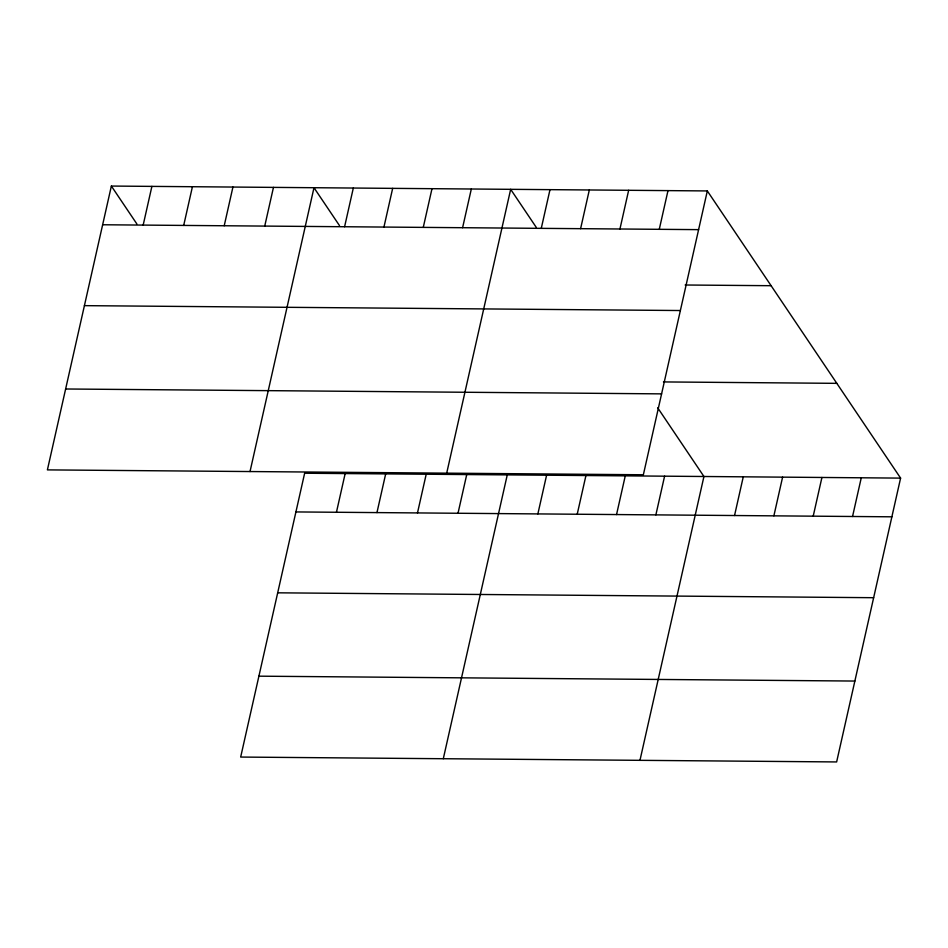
<?xml version="1.0" encoding="UTF-8"?>
<svg xmlns="http://www.w3.org/2000/svg" width="948" height="948" viewBox="0 0 948 948"><rect width="100%" height="100%" fill="white"/><g stroke="black" fill="none" stroke-linecap="round" stroke-linejoin="round"><path stroke-width="1.42" d="M111.366 186.057L47.4 469.888L643.36 474.77L707.327 190.939L111.366 186.057L136.879 223.965M143.172 225.091L151.893 186.389M183.699 225.423L192.42 186.72M224.214 225.754L232.935 187.052M264.741 226.086L273.462 187.384M250.023 471.547L313.989 187.716L339.502 225.624M344.598 226.738L353.32 188.036M383.94 227.058L392.662 188.356M336.445 512.264L345.167 473.562M423.27 227.378L431.992 188.688M376.96 512.595L385.682 473.893M462.6 227.698L471.322 189.008M417.487 512.927L426.209 474.225M446.698 473.159L510.664 189.327L536.177 227.236M458.014 513.259L466.736 474.557M541.272 228.35L549.994 189.647M443.297 758.72L507.263 474.889M580.603 228.669L589.324 189.967M537.871 513.911L546.593 475.221M619.945 228.989L628.654 190.287M577.214 514.231L585.935 475.541M659.275 229.309L667.996 190.619M616.544 514.563L625.265 475.86M655.874 514.883L664.595 476.18M639.971 760.332L703.937 476.5L657.687 407.794M734.546 515.522L743.268 476.82M773.876 515.842L782.598 477.152M813.206 516.174L821.928 477.472M852.548 516.494L861.27 477.792M900.6 478.112L836.634 761.943L240.673 757.061L304.64 473.23L900.6 478.112L707.327 190.939M102.645 224.759L698.605 229.641M685.155 285.004L771.103 285.704M84.408 305.647L680.38 310.529M663.458 381.926L836.823 383.348M65.625 388.988L661.597 393.87M295.918 511.932L891.878 516.814M277.681 592.82L873.653 597.702M258.899 676.173L854.871 681.055"/></g></svg>
